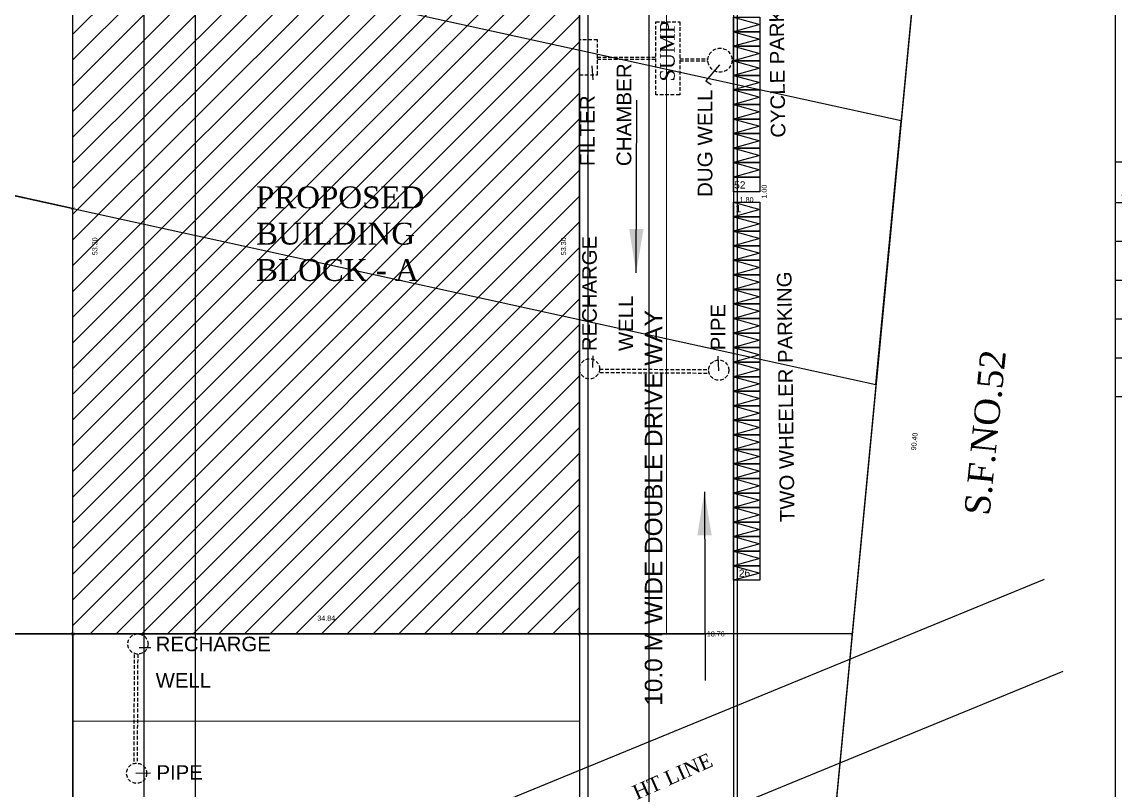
# Model space of a CAD drawing. Header units: metres. Extents: x 7359 to 7957, y 2407 to 2751.
# Drawn here: x 7452.3 to 7527.5, y 2551.9 to 2604.7 of the extents above; entities that cross this region are included whole.
import ezdxf

# ---------------------------------------------------------------- set-up
doc = ezdxf.new("R2010")
doc.units = ezdxf.units.M
doc.header["$MEASUREMENT"] = 0
doc.linetypes.add('DASHED2', pattern=[0.375, 0.25, -0.125])
doc.linetypes.add('DOT2', pattern=[0.125, 0, -0.125])
doc.layers.add('BLK_1_COVERED_AREA', color=140, linetype='Continuous', plot=False)
doc.layers.add('TWO_WHEELER_PARKING', color=2, linetype='Continuous', plot=False)
doc.layers.add('BLK_1_INTERNAL_VEHICULAR_ACCESS', color=161, linetype='Continuous', lineweight=0)
for name, color, linetype in [('BLK_1_LVL_0_BLDG_FOOT_PRINT', 1, 'Continuous'), ('BLK_1_LVL_0_FRONT_SETBACK', 2, 'Continuous'), ('BLK_1_LVL_0_REAR_SETBACK', 11, 'Continuous'), ('BLK_1_LVL_0_SIDE_SETBACK1', 171, 'Continuous'), ('BLK_2_LVL_0_REAR_SETBACK', 11, 'Continuous'), ('BLK_4_LVL_0_SIDE_SETBACK2', 102, 'Continuous'), ('BLK_5_LVL_0_SIDE_SETBACK1', 171, 'Continuous'), ('CYCLE_PARKING', 250, 'Continuous'), ('DISTANCE_BLK', 238, 'Continuous'), ('DRIVE_WAY', 22, 'DOT2'), ('PLOT_BOUNDARY', 70, 'Continuous'), ('TWO_WHEELER_DRIVE_WAY', 7, 'Continuous')]:
    doc.layers.add(name, color=color, linetype=linetype)
doc.styles.get("Standard").update_dxf_attribs({"font": 'arial.ttf', "height": 0.35})
doc.styles.add('TIMES NEW ROMAN', font='times.ttf')
doc.linetypes.add('POWER', pattern='A,5,-0.2,[131,ltypeshp.shx,S=0.2,R=0,X=-0.2,Y=0],-0.4,[131,ltypeshp.shx,S=0.2,R=180,X=0.2,Y=0],-0.4,[131,ltypeshp.shx,S=0.2,R=0,X=-0.2,Y=0],-0.4,[131,ltypeshp.shx,S=0.2,R=180,X=0.2,Y=0],-0.4,[131,ltypeshp.shx,S=0.2,R=0,X=-0.2,Y=0],-0.4,[131,ltypeshp.shx,S=0.2,R=180,X=0.2,Y=0],-0.2', length=7.4)
doc.dimstyles.new('Copy(2) of Standard', dxfattribs={"dimtxt": 0.3, "dimasz": 0.2, "dimexe": 0.18, "dimexo": 0.0625, "dimgap": 0.09, "dimtad": 0, "dimzin": 0, "dimdsep": 46, "dimtxsty": 'Standard', "dimblk": 'ARCHTICK', "dimcen": 0.09, "dimse1": 1, "dimse2": 1, "dimclrd": 251, "dimclrt": 1, "dimadec": 0, "dimazin": 0, "dimtfac": 1, "dimtofl": 0, "dimtmove": 0, "dimatfit": 3, "dimfxl": 0, "dimtolj": 1, "dimtzin": 0, "dimarcsym": 0})
doc.dimstyles.get("Standard").update_dxf_attribs({"dimtxt": 0.18, "dimasz": 0.18, "dimexe": 0.18, "dimexo": 0.0625, "dimgap": 0.09, "dimtad": 0, "dimtih": 1, "dimtoh": 1, "dimdec": 4, "dimzin": 0, "dimdsep": 46, "dimtxsty": 'Standard', "dimcen": 0.09, "dimadec": 0, "dimazin": 0, "dimtfac": 1, "dimtdec": 4, "dimtofl": 0, "dimtmove": 0, "dimatfit": 3, "dimfxl": 0, "dimtolj": 1, "dimtzin": 0, "dimarcsym": 0})
doc.dimstyles.new('STANDARD$0', dxfattribs={"dimtxt": 0.25, "dimasz": 0.18, "dimexe": 0.15, "dimexo": 0.15, "dimgap": 0.1, "dimtad": 0, "dimzin": 0, "dimdsep": 46, "dimtxsty": 'Standard', "dimblk": 'OBLIQUE', "dimcen": 0.0625, "dimdle": 0.02, "dimadec": 0, "dimazin": 0, "dimtfac": 1, "dimtix": 1, "dimtofl": 0, "dimtmove": 2, "dimatfit": 3, "dimldrblk": 'OBLIQUE', "dimfxl": 0, "dimtolj": 1, "dimtzin": 0, "dimarcsym": 0})

# ---------------------------------------------------------------- blocks, each defined once
blk = doc.blocks.new('*D157')
at = {"layer": 'Defpoints', "color": 0}
for p in [(7514.957, 2621.168), (7517.947, 2620.882), (7506.359, 2531.178)]:
    blk.add_point(p, dxfattribs=at)
at = {"color": 1, "insert": (7513.648, 2575.887), "char_height": 0.35, "attachment_point": 5, "rotation": 84.542}
blk.add_mtext('\\A1;90.40', dxfattribs=at)
blk = doc.blocks.new('_ArchTick')
at = {"color": 0, "linetype": 'ByBlock', "const_width": 0.15}
blk.add_lwpolyline([(-0.5, -0.5), (0.5, 0.5)], dxfattribs=at)
blk = doc.blocks.new('*D132')
at = {"layer": 'Defpoints', "color": 0}
for p in [(7489.521, 2615.959), (7490.61, 2615.959), (7490.61, 2562.655)]:
    blk.add_point(p, dxfattribs=at)
at = {"color": 0, "insert": (7489.521, 2589.307), "char_height": 0.35, "attachment_point": 5, "rotation": 90}
blk.add_mtext('\\A1;53.30', dxfattribs=at)
blk = doc.blocks.new('_Oblique')
at = {"color": 0, "lineweight": -2}
blk.add_line((-0.5, -0.5), (0.5, 0.5), dxfattribs=at)
blk = doc.blocks.new('*D133')
at = {"layer": 'Defpoints', "color": 0}
for p in [(7455.769, 2563.737), (7455.769, 2562.655), (7490.61, 2562.655)]:
    blk.add_point(p, dxfattribs=at)
at = {"color": 0, "insert": (7473.19, 2563.737), "char_height": 0.35, "attachment_point": 5, "rotation": 0.00005}
blk.add_mtext('\\A1;34.84', dxfattribs=at)
blk = doc.blocks.new('*D134')
at = {"layer": 'Defpoints', "color": 0}
for p in [(7455.769, 2615.959), (7457.277, 2615.959), (7455.769, 2562.655)]:
    blk.add_point(p, dxfattribs=at)
at = {"color": 0, "insert": (7457.277, 2589.307), "char_height": 0.35, "attachment_point": 5, "rotation": 90}
blk.add_mtext('\\A1;53.30', dxfattribs=at)
blk = doc.blocks.new('*T136')
at = {"color": 0, "linetype": 'ByBlock', "lineweight": -2}
for p, q in [((0, 0), (38.19, 0)), ((0, 0), (0, -16.134)), ((0, -2.785), (38.19, -2.785)), ((0, -5.457), (21.231, -5.457)), ((0, -8.13), (21.231, -8.13)), ((0, -10.802), (21.231, -10.802)), ((0, -13.475), (21.231, -13.475)), ((0, -16.134), (21.231, -16.134))]:
    blk.add_line(p, q, dxfattribs=at)
at = {"color": 0, "lineweight": -2}
for p, q in [((38.19, 0), (38.19, -16.134)), ((21.231, -2.785), (21.231, -16.134)), ((21.231, -5.457), (38.19, -5.457)), ((21.231, -8.13), (38.19, -8.13)), ((21.231, -10.802), (38.19, -10.802)), ((21.231, -13.475), (38.19, -13.475)), ((21.231, -16.134), (38.19, -16.134))]:
    blk.add_line(p, q, dxfattribs=at)
at = {"color": 0, "attachment_point": 4, "style": 'TIMES NEW ROMAN'}
for s, insert, char_height, width in [('{\\LColor Index}', (0.469, -1.392), 1.29073, 37.25198), ('Existing Road', (0.469, -6.794), 1.29073, 20.29248), ('Proposed Building', (0.469, -9.466), 1.29073, 20.29248), ('Drive Way', (0.469, -12.139), 1.2907, 20.29248), ('OSR', (0.469, -14.805), 1.2907, 20.29248)]:
    blk.add_mtext(s, dxfattribs=dict(at, insert=insert, char_height=char_height, width=width))
at = {"color": 0, "insert": (0.469, -4.121), "char_height": 1.29073, "width": 20.29248, "attachment_point": 4}
blk.add_mtext('{\\fTimes New Roman|b0|i0|c0|p18;Site Boundary}', dxfattribs=at)
blk = doc.blocks.new('*D244')
at = {"layer": 'Defpoints', "color": 0}
for p in [(7501.21, 2592.512), (7501.21, 2592.344), (7503.01, 2592.344)]:
    blk.add_point(p, dxfattribs=at)
at = {"color": 1, "insert": (7502.11, 2592.512), "char_height": 0.35, "attachment_point": 5}
blk.add_mtext('\\A1;1.80', dxfattribs=at)
blk = doc.blocks.new('*D245')
at = {"layer": 'Defpoints', "color": 0}
for p in [(7503.01, 2592.344), (7503.01, 2591.344), (7503.32, 2591.344)]:
    blk.add_point(p, dxfattribs=at)
at = {"color": 1, "insert": (7503.32, 2593.071), "char_height": 0.35, "attachment_point": 5, "rotation": 90}
blk.add_mtext('\\A1;1.00', dxfattribs=at)
blk = doc.blocks.new('*D175')
at = {"color": 251, "lineweight": -2}
for p, q in [((7430.765, 2562.655), (7431.12, 2564.903)), ((7431.12, 2564.903), (7431.3, 2564.903)), ((7455.769, 2562.655), (7405.761, 2562.655))]:
    blk.add_line(p, q, dxfattribs=at)
at = {"layer": 'Defpoints', "color": 0}
for p in [(7405.761, 2562.655), (7405.761, 2562.655), (7455.769, 2562.655)]:
    blk.add_point(p, dxfattribs=at)
at = {"color": 251, "lineweight": -2, "xscale": 0.2, "yscale": 0.2, "zscale": 0.2}
for p, rotation in [((7405.761, 2562.655), 179.9997785414025), ((7455.769, 2562.655), 359.9997785414026)]:
    blk.add_blockref('_ArchTick', p, dxfattribs=dict(at, rotation=rotation))
at = {"color": 1, "insert": (7431.947, 2564.903), "char_height": 0.35, "attachment_point": 5, "rotation": 359.99978}
blk.add_mtext('\\A1;50.01', dxfattribs=at)
blk = doc.blocks.new('*D176')
at = {"color": 251, "lineweight": -2}
for p, q in [((7455.769, 2562.655), (7455.769, 2517.803)), ((7455.769, 2471.591), (7455.769, 2516.442))]:
    blk.add_line(p, q, dxfattribs=at)
at = {"layer": 'Defpoints', "color": 0}
for p in [(7455.769, 2562.655), (7455.769, 2471.591), (7455.769, 2471.591)]:
    blk.add_point(p, dxfattribs=at)
at = {"color": 251, "lineweight": -2, "xscale": 0.2, "yscale": 0.2, "zscale": 0.2}
for p, rotation in [((7455.769, 2562.655), 90), ((7455.769, 2471.591), 270)]:
    blk.add_blockref('_ArchTick', p, dxfattribs=dict(at, rotation=rotation))
at = {"color": 1, "insert": (7455.769, 2517.123), "char_height": 0.35, "attachment_point": 5, "rotation": 90}
blk.add_mtext('\\A1;91.06', dxfattribs=at)
blk = doc.blocks.new('*D177')
at = {"color": 251, "lineweight": -2}
for p, q in [((7490.61, 2562.655), (7499.325, 2562.655)), ((7509.366, 2562.655), (7500.652, 2562.655))]:
    blk.add_line(p, q, dxfattribs=at)
at = {"layer": 'Defpoints', "color": 0}
for p in [(7490.61, 2562.655), (7509.366, 2562.655), (7509.366, 2562.655)]:
    blk.add_point(p, dxfattribs=at)
at = {"color": 251, "lineweight": -2, "xscale": 0.2, "yscale": 0.2, "zscale": 0.2}
for p, rotation in [((7490.61, 2562.655), 179.9999083968148), ((7509.366, 2562.655), 359.9999083968148)]:
    blk.add_blockref('_ArchTick', p, dxfattribs=dict(at, rotation=rotation))
at = {"color": 1, "insert": (7499.988, 2562.655), "char_height": 0.35, "attachment_point": 5, "rotation": 359.99991}
blk.add_mtext('\\A1;18.76', dxfattribs=at)
blk = doc.blocks.new('*D196')
at = {"color": 251, "lineweight": -2}
for p, q in [((7428.95, 2597.78), (7441.69, 2594.991)), ((7455.769, 2591.908), (7443.028, 2594.698))]:
    blk.add_line(p, q, dxfattribs=at)
at = {"layer": 'Defpoints', "color": 0}
for p in [(7428.95, 2597.78), (7455.769, 2591.908), (7455.769, 2591.908)]:
    blk.add_point(p, dxfattribs=at)
at = {"color": 251, "lineweight": -2, "xscale": 0.2, "yscale": 0.2, "zscale": 0.2}
for p, rotation in [((7428.95, 2597.78), 167.6502026135075), ((7455.769, 2591.908), 347.6502026135076)]:
    blk.add_blockref('_ArchTick', p, dxfattribs=dict(at, rotation=rotation))
at = {"color": 1, "insert": (7442.359, 2594.844), "char_height": 0.35, "attachment_point": 5, "rotation": 347.6502}
blk.add_mtext('\\A1;27.45', dxfattribs=at)

msp = doc.modelspace()

# ---------------------------------------------------------------- hatches: boundary and pattern name
h = msp.add_hatch()
h.set_pattern_fill('ANSI31', color=256, scale=10)
h.set_pattern_definition([(45, (-5480.1202, -1926.2707), (-0.88388348, 0.88388348), [])])
h.paths.add_polyline_path([(7490.61037, 2607.80724), (7490.61041, 2615.95898), (7483.44904, 2615.95894), (7455.76876, 2615.95896), (7455.76876, 2562.65536), (7490.6104, 2562.65539), (7490.6104, 2573.7529), (7490.61037, 2573.75287)])
h.paths.add_polyline_path([(7470.1993, 2613.11136), (7476.19316, 2613.11136), (7476.19316, 2616.20242), (7470.1993, 2616.20242)], flags=9)
h.paths.add_polyline_path([(7491.0768, 2586.31691), (7491.0768, 2592.31077), (7487.98574, 2592.31077), (7487.98574, 2586.31691)], flags=9)
h.paths.add_polyline_path([(7470.1993, 2562.18099), (7476.19316, 2562.18099), (7476.19316, 2565.27206), (7470.1993, 2565.27205)], flags=9)
h.paths.add_polyline_path([(7458.83235, 2586.31688), (7458.83235, 2592.31074), (7455.74128, 2592.31074), (7455.74128, 2586.31688)], flags=9)
h.paths.add_polyline_path([(7467.94662, 2586.07369), (7480.0207, 2586.07369), (7480.0207, 2594.27647), (7467.94662, 2594.27647)], flags=24)

# ---------------------------------------------------------------- linework, layer by layer
for p, q in [((7527.46041, 2734.45082), (7527.46041, 2412.45082)), ((7514.95731, 2621.16786), (7506.35882, 2531.17772))]:
    msp.add_line(p, q)
at = {"linetype": 'DASHED2'}
for p, q in [((7491.84303, 2602.31409), (7495.86724, 2602.313)), ((7491.84303, 2602.18109), (7495.86722, 2602.18)), ((7497.50699, 2602.18756), (7499.45325, 2602.18704)), ((7497.50697, 2602.05456), (7499.45078, 2602.05404)), ((7491.99622, 2580.86779), (7499.50095, 2580.8292)), ((7492.01688, 2580.62953), (7499.53029, 2580.59089)), ((7459.98538, 2561.24886), (7459.94673, 2553.73544)), ((7460.22364, 2561.26951), (7460.18504, 2553.76479))]:
    msp.add_line(p, q, dxfattribs=at)
at = {"linetype": 'ByBlock', "ltscale": 400}
msp.add_lwpolyline([(7491.21041, 2507.20396), (7491.21041, 2616.98839, 0.41421356), (7490.21041, 2617.98839), (7417.87579, 2617.98839), (7419.18947, 2623.98839), (7515.09228, 2623.98839), (7514.95731, 2621.16786), (7514.65351, 2617.98839), (7502.21041, 2617.98839, 0.41421356), (7501.21041, 2616.98839), (7501.21041, 2615.05896), (7501.21041, 2507.20396)], format="xyb", close=True, dxfattribs=at)
msp.add_lwpolyline([(7455.7688, 2562.65536), (7455.76876, 2615.95896), (7490.61041, 2615.95898), (7490.61014, 2562.65539)], close=True)
at = {"linetype": 'DASHED2'}
for points in [[(7495.86678, 2599.72386), (7495.86768, 2604.73887), (7497.50745, 2604.73887), (7497.50655, 2599.72386)], [(7491.84303, 2601.10425), (7491.84303, 2603.5047), (7490.61037, 2603.5047), (7490.61037, 2601.10425)]]:
    msp.add_lwpolyline(points, close=True, dxfattribs=at)
for points in [[(7501.21041, 2605.05896), (7503.01041, 2604.55896), (7501.21041, 2604.05896)], [(7501.21041, 2604.05896), (7503.01041, 2603.55896), (7501.21041, 2603.05896)], [(7501.21041, 2603.05896), (7503.01041, 2602.55896), (7501.21041, 2602.05896)], [(7501.21041, 2602.05896), (7503.01041, 2601.55896), (7501.21041, 2601.05896)], [(7501.21041, 2601.05896), (7503.01041, 2600.55896), (7501.21041, 2600.05896)], [(7501.21041, 2600.05896), (7503.01041, 2599.55896), (7501.21041, 2599.05896)], [(7501.21041, 2599.05896), (7503.01041, 2598.55896), (7501.21041, 2598.05896)], [(7501.21041, 2598.05896), (7503.01041, 2597.55896), (7501.21041, 2597.05896)], [(7501.21041, 2597.05896), (7503.01041, 2596.55896), (7501.21041, 2596.05896)], [(7501.21041, 2596.05896), (7503.01041, 2595.55896), (7501.21041, 2595.05896)], [(7501.21041, 2595.05896), (7503.01041, 2594.55896), (7501.21041, 2594.05896)], [(7501.21041, 2592.34369), (7503.01041, 2591.84369), (7501.21041, 2591.34369)], [(7501.21041, 2591.34369), (7503.01041, 2590.84369), (7501.21041, 2590.34369)], [(7501.21041, 2590.34369), (7503.01041, 2589.84369), (7501.21041, 2589.34369)], [(7501.21041, 2589.34369), (7503.01041, 2588.84369), (7501.21041, 2588.34369)], [(7501.21041, 2588.34369), (7503.01041, 2587.84369), (7501.21041, 2587.34369)], [(7501.21041, 2587.34369), (7503.01041, 2586.84369), (7501.21041, 2586.34369)], [(7501.21041, 2586.34369), (7503.01041, 2585.84369), (7501.21041, 2585.34369)], [(7501.21041, 2585.34369), (7503.01041, 2584.84369), (7501.21041, 2584.34369)], [(7501.21041, 2584.34369), (7503.01041, 2583.84369), (7501.21041, 2583.34369)], [(7501.21041, 2583.34369), (7503.01041, 2582.84369), (7501.21041, 2582.34369)], [(7501.21041, 2582.34369), (7503.01041, 2581.84369), (7501.21041, 2581.34369)], [(7501.21041, 2581.34369), (7503.01041, 2580.84369), (7501.21041, 2580.34369)], [(7501.21041, 2580.34369), (7503.01041, 2579.84369), (7501.21041, 2579.34369)], [(7501.21041, 2579.34369), (7503.01041, 2578.84369), (7501.21041, 2578.34369)], [(7501.21041, 2578.34369), (7503.01041, 2577.84369), (7501.21041, 2577.34369)], [(7501.21041, 2577.34369), (7503.01041, 2576.84369), (7501.21041, 2576.34369)], [(7501.21041, 2576.34369), (7503.01041, 2575.84369), (7501.21041, 2575.34369)], [(7501.21041, 2575.34369), (7503.01041, 2574.84369), (7501.21041, 2574.34369)], [(7501.21041, 2574.34369), (7503.01041, 2573.84369), (7501.21041, 2573.34369)], [(7501.21041, 2573.34369), (7503.01041, 2572.84369), (7501.21041, 2572.34369)], [(7501.21041, 2572.34369), (7503.01041, 2571.84369), (7501.21041, 2571.34369)], [(7501.21041, 2571.34369), (7503.01041, 2570.84369), (7501.21041, 2570.34369)], [(7501.21041, 2570.34369), (7503.01041, 2569.84369), (7501.21041, 2569.34369)], [(7501.21041, 2569.34369), (7503.01041, 2568.84369), (7501.21041, 2568.34369)], [(7501.21041, 2568.34369), (7503.01041, 2567.84369), (7501.21041, 2567.34369)], [(7501.21041, 2567.34369), (7503.01041, 2566.84369), (7501.21041, 2566.34369)]]:
    msp.add_lwpolyline(points)
at = {"linetype": 'POWER', "ltscale": 3}
for points in [[(7365.96913, 2502.10619), (7522.59164, 2566.413)], [(7364.6906, 2494.72918), (7523.88508, 2560.092)]]:
    msp.add_lwpolyline(points, dxfattribs=at)
at = {"linetype": 'DASHED2'}
for centre, radius in [((7500.27711, 2602.10524), 0.82791), ((7491.30339, 2580.88391), 0.69302), ((7500.19305, 2580.79346), 0.69302), ((7460.23975, 2561.96235), 0.69302), ((7460.14931, 2553.07269), 0.69302)]:
    msp.add_circle(centre, radius, dxfattribs=at)
at = {"layer": 'BLK_1_COVERED_AREA'}
msp.add_lwpolyline([(7455.7688, 2562.65536), (7455.76876, 2615.95896), (7490.61041, 2615.95898), (7490.61014, 2562.65539)], close=True, dxfattribs=at)
at = {"layer": 'BLK_1_INTERNAL_VEHICULAR_ACCESS', "color": 171}
for points in [[(7455.76873, 2615.95877), (7455.7688, 2562.65517), (7449.7688, 2562.65516), (7449.7688, 2615.95876)], [(7490.61041, 2615.95898), (7490.61014, 2562.65539), (7496.61014, 2562.65539), (7496.61014, 2615.95895)], [(7455.7688, 2562.65517), (7490.61014, 2562.6552), (7490.61014, 2556.6552), (7455.7688, 2556.6552)]]:
    msp.add_lwpolyline(points, close=True, dxfattribs=at)
at = {"layer": 'BLK_1_LVL_0_BLDG_FOOT_PRINT'}
msp.add_lwpolyline([(7455.7688, 2562.65536), (7455.76876, 2615.95896), (7490.61041, 2615.95898), (7490.61014, 2562.65539)], close=True, dxfattribs=at)
at = {"layer": 'BLK_1_LVL_0_FRONT_SETBACK', "color": 2}
msp.add_lwpolyline([(7455.76876, 2562.65536), (7455.76876, 2615.95699), (7417.43103, 2615.95699), (7405.76086, 2562.65536)], close=True, dxfattribs=at)
at = {"layer": 'BLK_1_LVL_0_REAR_SETBACK', "color": 11}
msp.add_lwpolyline([(7490.61041, 2615.95898), (7514.45941, 2615.95699), (7509.36648, 2562.65536), (7490.61014, 2562.65536)], close=True, dxfattribs=at)
at = {"layer": 'BLK_1_LVL_0_SIDE_SETBACK1', "color": 171}
msp.add_lwpolyline([(7455.76876, 2562.65536), (7490.61041, 2562.65536), (7490.61041, 2479.26676), (7488.80056, 2479.26676), (7455.76876, 2471.59052)], close=True, dxfattribs=at)
at = {"layer": 'BLK_2_LVL_0_REAR_SETBACK', "color": 11}
msp.add_lwpolyline([(7429.8454, 2616.08373), (7427.29052, 2604.38808), (7430.25492, 2603.74052), (7428.94994, 2597.78026), (7511.00602, 2579.81442), (7512.73741, 2597.93486)], close=True, dxfattribs=at)
at = {"layer": 'BLK_4_LVL_0_SIDE_SETBACK2', "color": 102}
msp.add_lwpolyline([(7495.38385, 2497.53406), (7501.48385, 2497.53406), (7501.48385, 2663.46787), (7495.38385, 2666.06445)], close=True, dxfattribs=at)
at = {"layer": 'BLK_5_LVL_0_SIDE_SETBACK1', "color": 171}
msp.add_lwpolyline([(7460.65819, 2625.38772), (7464.16758, 2625.3871), (7464.16819, 2473.54246), (7460.65819, 2472.72677)], close=True, dxfattribs=at)
at = {"layer": 'CYCLE_PARKING', "linetype": 'Continuous'}
for points in [[(7501.21041, 2605.05896), (7503.01041, 2605.05896), (7503.01041, 2604.05896), (7501.21041, 2604.05896)], [(7501.21041, 2604.05896), (7503.01041, 2604.05896), (7503.01041, 2603.05896), (7501.21041, 2603.05896)], [(7501.21041, 2603.05896), (7503.01041, 2603.05896), (7503.01041, 2602.05896), (7501.21041, 2602.05896)], [(7501.21041, 2602.05896), (7503.01041, 2602.05896), (7503.01041, 2601.05896), (7501.21041, 2601.05896)], [(7501.21041, 2601.05896), (7503.01041, 2601.05896), (7503.01041, 2600.05896), (7501.21041, 2600.05896)], [(7501.21041, 2600.05896), (7503.01041, 2600.05896), (7503.01041, 2599.05896), (7501.21041, 2599.05896)], [(7501.21041, 2599.05896), (7503.01041, 2599.05896), (7503.01041, 2598.05896), (7501.21041, 2598.05896)], [(7501.21041, 2598.05896), (7503.01041, 2598.05896), (7503.01041, 2597.05896), (7501.21041, 2597.05896)], [(7501.21041, 2597.05896), (7503.01041, 2597.05896), (7503.01041, 2596.05896), (7501.21041, 2596.05896)], [(7501.21041, 2596.05896), (7503.01041, 2596.05896), (7503.01041, 2595.05896), (7501.21041, 2595.05896)], [(7501.21041, 2595.05896), (7503.01041, 2595.05896), (7503.01041, 2594.05896), (7501.21041, 2594.05896)], [(7501.21041, 2594.05896), (7503.01041, 2594.05896), (7503.01041, 2593.05896), (7501.21041, 2593.05896)]]:
    msp.add_lwpolyline(points, close=True, dxfattribs=at)
at = {"layer": 'DISTANCE_BLK', "color": 238}
msp.add_lwpolyline([(7455.7688, 2562.65536), (7455.76876, 2615.95896), (7490.61041, 2615.95898), (7490.61014, 2562.65539)], close=True, dxfattribs=at)
at = {"layer": 'DRIVE_WAY', "color": 255, "linetype": 'ByBlock', "ltscale": 400}
msp.add_lwpolyline([(7501.21041, 2509.13574), (7491.21041, 2509.13574), (7491.21041, 2616.21274), (7501.21041, 2616.21274)], close=True, dxfattribs=at)
at = {"layer": 'PLOT_BOUNDARY', "linetype": 'ByBlock'}
msp.add_lwpolyline([(7420.46103, 2629.79604), (7450.57299, 2632.10032), (7453.6742, 2650.23709), (7466.94514, 2682.62354), (7478.70501, 2689.45475), (7474.75369, 2679.93813), (7472.79968, 2675.23198), (7490.78653, 2680.70128), (7488.80056, 2668.86676), (7512.53938, 2658.76187), (7516.41043, 2651.53311), (7515.60672, 2634.73822), (7514.95731, 2621.16786), (7506.35882, 2531.17772), (7509.40056, 2479.26676), (7488.80056, 2479.26676), (7413.01992, 2461.65615), (7383.11767, 2459.23627)], close=True, dxfattribs=at)
at = {"layer": 'TWO_WHEELER_DRIVE_WAY', "color": 6, "linetype": 'ByBlock', "ltscale": 400}
msp.add_lwpolyline([(7501.21041, 2509.13574), (7491.21041, 2509.13574), (7491.21041, 2616.21274), (7501.21041, 2616.21274)], close=True, dxfattribs=at)
at = {"layer": 'TWO_WHEELER_PARKING', "linetype": 'Continuous'}
for points in [[(7501.21041, 2592.34369), (7503.01041, 2592.34369), (7503.01041, 2591.34369), (7501.21041, 2591.34369)], [(7501.21041, 2591.34369), (7503.01041, 2591.34369), (7503.01041, 2590.34369), (7501.21041, 2590.34369)], [(7501.21041, 2590.34369), (7503.01041, 2590.34369), (7503.01041, 2589.34369), (7501.21041, 2589.34369)], [(7501.21041, 2589.34369), (7503.01041, 2589.34369), (7503.01041, 2588.34369), (7501.21041, 2588.34369)], [(7501.21041, 2588.34369), (7503.01041, 2588.34369), (7503.01041, 2587.34369), (7501.21041, 2587.34369)], [(7501.21041, 2587.34369), (7503.01041, 2587.34369), (7503.01041, 2586.34369), (7501.21041, 2586.34369)], [(7501.21041, 2586.34369), (7503.01041, 2586.34369), (7503.01041, 2585.34369), (7501.21041, 2585.34369)], [(7501.21041, 2585.34369), (7503.01041, 2585.34369), (7503.01041, 2584.34369), (7501.21041, 2584.34369)], [(7501.21041, 2584.34369), (7503.01041, 2584.34369), (7503.01041, 2583.34369), (7501.21041, 2583.34369)], [(7501.21041, 2583.34369), (7503.01041, 2583.34369), (7503.01041, 2582.34369), (7501.21041, 2582.34369)], [(7501.21041, 2582.34369), (7503.01041, 2582.34369), (7503.01041, 2581.34369), (7501.21041, 2581.34369)], [(7501.21041, 2581.34369), (7503.01041, 2581.34369), (7503.01041, 2580.34369), (7501.21041, 2580.34369)], [(7501.21041, 2580.34369), (7503.01041, 2580.34369), (7503.01041, 2579.34369), (7501.21041, 2579.34369)], [(7501.21041, 2579.34369), (7503.01041, 2579.34369), (7503.01041, 2578.34369), (7501.21041, 2578.34369)], [(7501.21041, 2578.34369), (7503.01041, 2578.34369), (7503.01041, 2577.34369), (7501.21041, 2577.34369)], [(7501.21041, 2577.34369), (7503.01041, 2577.34369), (7503.01041, 2576.34369), (7501.21041, 2576.34369)], [(7501.21041, 2576.34369), (7503.01041, 2576.34369), (7503.01041, 2575.34369), (7501.21041, 2575.34369)], [(7501.21041, 2575.34369), (7503.01041, 2575.34369), (7503.01041, 2574.34369), (7501.21041, 2574.34369)], [(7501.21041, 2574.34369), (7503.01041, 2574.34369), (7503.01041, 2573.34369), (7501.21041, 2573.34369)], [(7501.21041, 2573.34369), (7503.01041, 2573.34369), (7503.01041, 2572.34369), (7501.21041, 2572.34369)], [(7501.21041, 2572.34369), (7503.01041, 2572.34369), (7503.01041, 2571.34369), (7501.21041, 2571.34369)], [(7501.21041, 2571.34369), (7503.01041, 2571.34369), (7503.01041, 2570.34369), (7501.21041, 2570.34369)], [(7501.21041, 2570.34369), (7503.01041, 2570.34369), (7503.01041, 2569.34369), (7501.21041, 2569.34369)], [(7501.21041, 2569.34369), (7503.01041, 2569.34369), (7503.01041, 2568.34369), (7501.21041, 2568.34369)], [(7501.21041, 2568.34369), (7503.01041, 2568.34369), (7503.01041, 2567.34369), (7501.21041, 2567.34369)], [(7501.21041, 2567.34369), (7503.01041, 2567.34369), (7503.01041, 2566.34369), (7501.21041, 2566.34369)]]:
    msp.add_lwpolyline(points, close=True, dxfattribs=at)

# ---------------------------------------------------------------- block references
msp.add_blockref('*T136', (7527.46041, 2595.11559))

# ---------------------------------------------------------------- texts
at = {"attachment_point": 1}
for s, width, insert, char_height, rotation in [('CYCLE PARKING', 12.7872815, (7503.77994, 2596.77259), 1, 90.731485), ('TWO WHEELER PARKING', 18.4790208, (7504.40953, 2570.33852), 1, 90.731485), ('{\\fTimes New Roman|b0|i0|c0|p18;S.F.NO.52}', 12.0345321, (7517.07211, 2570.92536), 1.75, 84.234913), ('{\\fTimes New Roman|b0|i0|c0|p18;HT LINE}', 12.0345321, (7494.14872, 2552.1465), 1, 23.9222532)]:
    msp.add_mtext_dynamic_manual_height_columns(s, width=width, gutter_width=1, heights=[0], dxfattribs=dict(at, insert=insert, char_height=char_height, rotation=rotation))
at = {"attachment_point": 1, "rotation": 90, "line_spacing_factor": 1.5}
for s, insert, char_height, width in [('{\\fTimes New Roman|b0|i0|c0|p18;\\W5.14032; \\W1;SUMP}', (7496.1488, 2598.67396), 1.0125, 7.7683516), ('FILTER CHAMBER', (7490.63478, 2594.81697), 1.0125, 7.7683516), ('{\\W0.686999; }DUG WELL', (7498.74156, 2592.42746), 1.0125, 7.7683516), ('\\pt7;RECHARGE WELL', (7490.80134, 2582.10338), 1, 5.7543345), ('PIPE', (7499.63681, 2582.15825), 1, 5.7543345)]:
    msp.add_mtext(s, dxfattribs=dict(at, insert=insert, char_height=char_height, width=width))
at = {"attachment_point": 1}
for s, width, insert, char_height in [('{\\fTimes New Roman|b0|i0|c0|p18;PROPOSED BUILDING\\PBLOCK - A}', 12.0345321, (7468.35839, 2593.42779), 1.5), ('52', 0.5, (7501.25372, 2593.77515), 0.5), ('{\\W0.20884; }1', 0.2652319, (7501.34003, 2592.15026), 0.5), ('26', 0.2652319, (7501.5761, 2567.08539), 0.5)]:
    msp.add_mtext_dynamic_manual_height_columns(s, width=width, gutter_width=1, heights=[0], dxfattribs=dict(at, insert=insert, char_height=char_height))
at = {"insert": (7495.1045, 2557.72035), "char_height": 1.2, "width": 30.5784052, "attachment_point": 1, "rotation": 90}
msp.add_mtext('10.0 M WIDE DOUBLE DRIVE WAY', dxfattribs=at)
at = {"char_height": 1, "width": 5.7543345, "attachment_point": 1, "line_spacing_factor": 1.5}
for s, insert in [('\\pt7;RECHARGE WELL', (7461.45923, 2562.4644)), ('PIPE', (7461.51409, 2553.62893))]:
    msp.add_mtext(s, dxfattribs=dict(at, insert=insert))

# ---------------------------------------------------------------- dimensions: what is measured, and where the dimension line sits
for p1, p2, distance, dimstyle, override, picture, middle in [((7506.35882, 2531.17772), (7514.95731, 2621.16786), -3.00377, 'Copy(2) of Standard', {"dimtxt": 1.8, "dimpost": '\\X', "dimsd1": 1, "dimsd2": 1}, '*D157', (7513.64821, 2575.88708)), ((7455.76876, 2562.65536), (7455.76876, 2615.95896), -1.50782, 'STANDARD$0', {"dimtxt": 1, "dimse1": 1, "dimse2": 1, "dimsd1": 1, "dimsd2": 1}, '*D134', (7457.27658, 2589.30716)), ((7490.6104, 2562.65539), (7490.61041, 2615.95898), 1.08937, 'STANDARD$0', {"dimtxt": 1, "dimse1": 1, "dimse2": 1, "dimsd1": 1, "dimsd2": 1}, '*D132', (7489.52104, 2589.30719)), ((7428.94994, 2597.78026), (7455.76876, 2591.90839), 0, 'Copy(2) of Standard', {"dimtxt": 1, "dimpost": '\\X'}, '*D196', (7442.35935, 2594.84432)), ((7503.01041, 2592.34369), (7503.01041, 2591.34369), 0.30926, 'Copy(2) of Standard', {"dimpost": '\\X', "dimsd1": 1, "dimsd2": 1}, '*D245', (7503.31967, 2593.07119)), ((7503.01041, 2592.34369), (7501.21041, 2592.34369), -0.16839, 'Copy(2) of Standard', {"dimpost": '\\X', "dimsd1": 1, "dimsd2": 1}, '*D244', (7502.11041, 2592.51207)), ((7490.6104, 2562.65539), (7455.76876, 2562.65536), -1.08138, 'STANDARD$0', {"dimtxt": 1, "dimse1": 1, "dimse2": 1, "dimsd1": 1, "dimsd2": 1}, '*D133', (7473.18958, 2563.73675)), ((7455.7688, 2562.65517), (7455.76876, 2471.59052), 0, 'Copy(2) of Standard', {"dimtxt": 1, "dimpost": '\\X'}, '*D176', (7455.76876, 2517.12284)), ((7490.61041, 2562.65539), (7509.36648, 2562.65536), 0, 'Copy(2) of Standard', {"dimtxt": 1, "dimpost": '\\X'}, '*D177', (7499.98845, 2562.65538))]:
    dim = msp.add_aligned_dim(p1=p1, p2=p2, distance=distance, dimstyle=dimstyle, override=override)
    dim.commit()
    dim.dimension.update_dxf_attribs({"geometry": picture, "text_midpoint": middle})
dim = msp.add_linear_dim(base=(7405.76086, 2562.65536), p1=(7455.76876, 2562.65517), p2=(7405.76086, 2562.65536), angle=179.9997785, dimstyle='Copy(2) of Standard', override={"dimtxt": 1, "dimpost": '\\X', "dimtmove": 1})
dim.commit()
dim.dimension.update_dxf_attribs({"geometry": '*D175', "text_midpoint": (7431.39015, 2564.90333), "dimtype": 161})

# ---------------------------------------------------------------- leaders
for points, dimstyle, override in [([(7491.4607, 2601.72387), (7491.5233, 2600.75651)], 'Standard', {"dimtxt": 0.4, "dimgap": 0.09, "dimtad": 0, "dimfxl": 0.15, "dimfxlon": 1}), ([(7500.24201, 2601.78542), (7499.3141, 2600.68871), (7499.66912, 2600.43328)], 'Standard', {"dimtxt": 0.4, "dimgap": 0.09, "dimtad": 0, "dimfxl": 0.15, "dimfxlon": 1}), ([(7494.51192, 2587.4912), (7494.56164, 2599.36664)], 'Copy(2) of Standard', {"dimasz": 3}), ([(7491.53738, 2580.96925), (7491.5456, 2581.77531)], 'Standard', {"dimtxt": 0.4, "dimgap": 0.09, "dimtad": 0, "dimfxl": 0.15, "dimfxlon": 1}), ([(7500.18742, 2580.74375), (7500.15663, 2581.74874)], 'Standard', {"dimtxt": 0.4, "dimgap": 0.09, "dimtad": 0, "dimfxl": 0.15, "dimfxlon": 1}), ([(7499.20339, 2572.43201), (7499.2526, 2559.4486)], 'Copy(2) of Standard', {"dimasz": 3}), ([(7460.32509, 2561.72836), (7461.13116, 2561.72013)], 'Standard', {"dimtxt": 0.4, "dimgap": 0.09, "dimtad": 0, "dimfxl": 0.15, "dimfxlon": 1}), ([(7460.0996, 2553.07831), (7461.10459, 2553.10911)], 'Standard', {"dimtxt": 0.4, "dimgap": 0.09, "dimtad": 0, "dimfxl": 0.15, "dimfxlon": 1})]:
    msp.add_leader(points, dimstyle=dimstyle, override=override)

doc.saveas('drawing.dxf')
